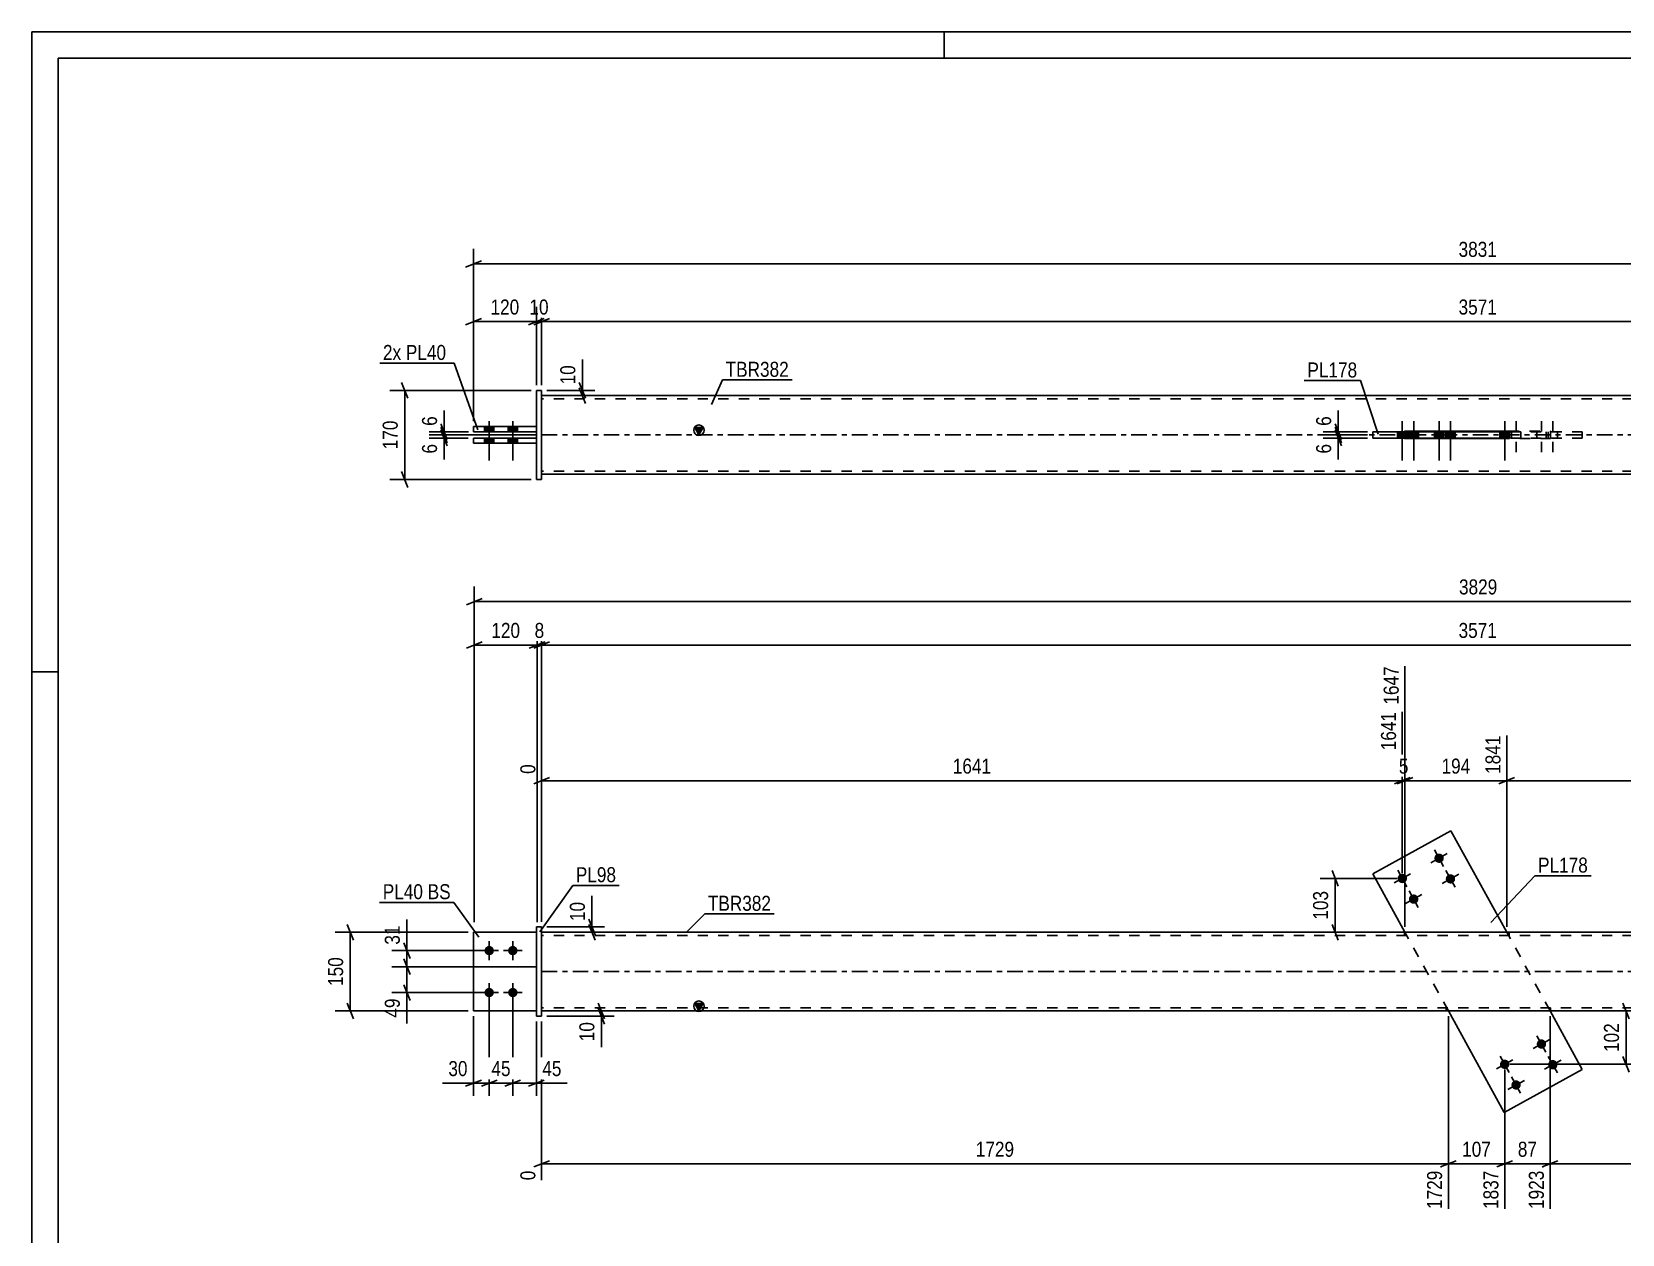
# Model space of a CAD drawing. Header units: millimetres. Extents: x 0 to 594, y 0 to 420.
# Drawn here: x 0 to 303.3, y 190.8 to 420 of the extents above; entities that cross this region are included whole.
import ezdxf

# ---------------------------------------------------------------- set-up
doc = ezdxf.new("R2010")
doc.units = ezdxf.units.MM
doc.linetypes.add('DXK_LINE_DOT2', pattern=[3.9198, 1.9599, -1.9599])
doc.linetypes.add('DXK_LINE_DOT3', pattern=[5.9187, 2.979, -0.9799, 0.9799, -0.9799])
doc.styles.add('Arial Narrow', font='ARIALN.TTF', dxfattribs={"height": 0.2})

# ---------------------------------------------------------------- blocks, each defined once
blk = doc.blocks.new('Unknown-580570724-1132')
at = {"color": 5, "linetype": 'Continuous'}
for p, q in [((594, 420), (0, 420)), ((0, 420), (0, 0)), ((174, 415), (174, 420)), ((589, 415), (5, 415)), ((5, 415), (5, 5)), ((5, 298), (0, 298))]:
    blk.add_line(p, q, dxfattribs=at)
blk = doc.blocks.new('Part-580570724-1690 - 1679')
at = {"color": 2, "linetype": 'Continuous'}
for p, q in [((270.63, 267.7), (255.74, 259.49)), ((281.29, 248.34), (270.63, 267.7)), ((261.88, 248.34), (255.74, 259.49)), ((280.81, 213.99), (270.15, 233.34)), ((295.7, 222.19), (289.56, 233.34)), ((295.7, 222.19), (280.81, 213.99))]:
    blk.add_line(p, q, dxfattribs=at)
at = {"color": 7, "linetype": 'DXK_LINE_DOT2'}
for p, q in [((270.15, 233.34), (261.88, 248.34)), ((289.56, 233.34), (281.29, 248.34))]:
    blk.add_line(p, q, dxfattribs=at)
blk = doc.blocks.new('Bolt-580570724-1682 - 1679')
at = {"linetype": 'Continuous'}
for points in [[(287.11, 226.59, -1), (288.69, 227.46, -1)], [(280.11, 222.73, -1), (281.68, 223.6, -1)], [(289.28, 222.65, -1), (290.86, 223.52, -1)], [(282.28, 218.79, -1), (283.85, 219.66, -1)]]:
    blk.add_hatch(color=1, dxfattribs=at).paths.add_polyline_path(points)
at = {"color": 1, "linetype": 'Continuous'}
for p, q in [((286.32, 226.16), (289.48, 227.89)), ((288.77, 225.45), (287.03, 228.6)), ((281.76, 221.59), (280.03, 224.74)), ((290.94, 221.51), (289.2, 224.66)), ((279.32, 222.3), (282.47, 224.03)), ((288.5, 222.21), (291.65, 223.95)), ((281.49, 218.35), (284.64, 220.09)), ((283.93, 217.65), (282.2, 220.8))]:
    blk.add_line(p, q, dxfattribs=at)
blk = doc.blocks.new('Bolt-580570724-1683 - 1679')
at = {"linetype": 'Continuous'}
for points in [[(269.17, 262.89, -1), (267.59, 262.02, -1)], [(262.16, 259.03, -1), (260.58, 258.16, -1)], [(271.34, 258.95, -1), (269.76, 258.08, -1)], [(264.33, 255.09, -1), (262.75, 254.22, -1)]]:
    blk.add_hatch(color=1, dxfattribs=at).paths.add_polyline_path(points)
at = {"color": 1, "linetype": 'Continuous'}
for p, q in [((267.51, 264.04), (269.25, 260.88)), ((269.95, 263.33), (266.8, 261.59)), ((262.95, 259.47), (259.79, 257.73)), ((260.5, 260.18), (262.24, 257.02)), ((272.13, 259.39), (268.97, 257.65)), ((269.68, 260.09), (271.42, 256.94)), ((265.12, 255.53), (261.97, 253.79)), ((262.67, 256.23), (264.41, 253.08))]:
    blk.add_line(p, q, dxfattribs=at)
blk = doc.blocks.new('Bolt-580570724-1684 - 1679')
at = {"linetype": 'Continuous'}
for points in [[(87.23, 243.94, -1), (87.23, 245.74, -1)], [(91.73, 243.94, -1), (91.73, 245.74, -1)], [(87.23, 235.94, -1), (87.23, 237.74, -1)], [(91.73, 235.94, -1), (91.73, 237.74, -1)]]:
    blk.add_hatch(color=1, dxfattribs=at).paths.add_polyline_path(points)
at = {"color": 1, "linetype": 'Continuous'}
for p, q in [((87.23, 243.04), (87.23, 246.64)), ((91.73, 243.04), (91.73, 246.64)), ((89.03, 244.84), (85.43, 244.84)), ((93.53, 244.84), (89.93, 244.84)), ((89.03, 236.84), (85.43, 236.84)), ((87.23, 235.04), (87.23, 238.64)), ((93.53, 236.84), (89.93, 236.84)), ((91.73, 235.04), (91.73, 238.64))]:
    blk.add_line(p, q, dxfattribs=at)
blk = doc.blocks.new('Part-580570724-1695 - 1679')
at = {"color": 2, "linetype": 'Continuous'}
for p, q in [((97.23, 249.34), (96.23, 249.34)), ((96.23, 249.34), (96.23, 232.34)), ((97.23, 232.34), (97.23, 249.34)), ((96.23, 232.34), (97.23, 232.34))]:
    blk.add_line(p, q, dxfattribs=at)
blk = doc.blocks.new('Part-580570724-1700 - 1679')
at = {"color": 7, "linetype": 'DXK_LINE_DOT2'}
for p, q in [((84.23, 248.34), (84.23, 233.34)), ((84.23, 248.34), (96.23, 248.34)), ((96.23, 248.34), (96.23, 233.34)), ((84.23, 233.34), (96.23, 233.34))]:
    blk.add_line(p, q, dxfattribs=at)
blk = doc.blocks.new('Part-580570724-1705 - 1679')
at = {"color": 2, "linetype": 'Continuous'}
for p, q in [((84.23, 248.34), (84.23, 233.34)), ((96.23, 248.34), (84.23, 248.34)), ((84.23, 233.34), (96.23, 233.34))]:
    blk.add_line(p, q, dxfattribs=at)
at = {"color": 7, "linetype": 'DXK_LINE_DOT2'}
blk.add_line((96.23, 233.34), (96.23, 248.34), dxfattribs=at)
blk = doc.blocks.new('Part-580570724-1721 - 1679')
at = {"linetype": 'Continuous'}
blk.add_hatch(color=2, dxfattribs=at).paths.add_polyline_path([(127.23, 233.34), (126.43, 234.74), (128.03, 234.74)])
at = {"color": 2, "linetype": 'Continuous'}
for p, q in [((454.29, 248.34), (97.23, 248.34)), ((127.23, 233.34), (126.43, 234.74)), ((126.43, 234.74), (128.03, 234.74)), ((128.03, 234.74), (127.23, 233.34)), ((454.29, 233.34), (97.23, 233.34))]:
    blk.add_line(p, q, dxfattribs=at)
at = {"color": 7, "linetype": 'DXK_LINE_DOT2'}
for p, q in [((97.23, 248.34), (97.23, 233.34)), ((454.29, 247.74), (97.23, 247.74)), ((261.78, 248.34), (261.78, 247.74)), ((281.72, 248.34), (281.72, 247.74)), ((454.29, 233.94), (97.23, 233.94)), ((269.72, 233.34), (269.72, 233.94)), ((289.66, 233.34), (289.66, 233.94))]:
    blk.add_line(p, q, dxfattribs=at)
at = {"color": 7, "linetype": 'DXK_LINE_DOT3'}
blk.add_line((97.23, 240.84), (454.29, 240.84), dxfattribs=at)
at = {"color": 2, "linetype": 'Continuous'}
blk.add_circle((127.23, 234.24), 1, dxfattribs=at)
blk = doc.blocks.new('Part-580570724-1415 - 1369')
at = {"color": 2, "linetype": 'Continuous'}
for p, q in [((84.23, 344.75), (84.23, 343.75)), ((96.23, 344.75), (84.23, 344.75)), ((96.23, 343.75), (84.23, 343.75))]:
    blk.add_line(p, q, dxfattribs=at)
at = {"color": 7, "linetype": 'DXK_LINE_DOT2'}
blk.add_line((96.23, 343.75), (96.23, 344.75), dxfattribs=at)
blk = doc.blocks.new('Part-580570724-1463 - 1369')
at = {"linetype": 'Continuous'}
blk.add_hatch(color=2, dxfattribs=at).paths.add_polyline_path([(127.23, 343.15), (126.43, 344.55), (128.03, 344.55)])
at = {"color": 2, "linetype": 'Continuous'}
for p, q in [((454.29, 350.65), (97.23, 350.65)), ((127.23, 343.15), (126.43, 344.55)), ((126.43, 344.55), (128.03, 344.55)), ((128.03, 344.55), (127.23, 343.15)), ((261.78, 343.85), (281.72, 343.85)), ((261.78, 343.75), (261.78, 343.85)), ((269.72, 343.75), (269.72, 343.85)), ((281.72, 343.85), (281.72, 342.45)), ((261.78, 342.55), (261.78, 342.45)), ((281.72, 342.45), (261.78, 342.45)), ((269.72, 342.55), (269.72, 342.45)), ((97.23, 335.65), (454.29, 335.65))]:
    blk.add_line(p, q, dxfattribs=at)
at = {"color": 7, "linetype": 'DXK_LINE_DOT2'}
for p, q in [((97.23, 350.65), (97.23, 335.65)), ((454.29, 350.05), (97.23, 350.05)), ((261.78, 342.45), (261.78, 343.75)), ((269.72, 342.45), (269.72, 343.75)), ((281.72, 343.85), (289.66, 343.85)), ((289.66, 343.85), (289.66, 342.45)), ((289.66, 342.45), (281.72, 342.45)), ((454.29, 336.25), (97.23, 336.25))]:
    blk.add_line(p, q, dxfattribs=at)
at = {"color": 7, "linetype": 'DXK_LINE_DOT3'}
blk.add_line((97.23, 343.15), (454.29, 343.15), dxfattribs=at)
at = {"color": 2, "linetype": 'Continuous'}
blk.add_circle((127.23, 344.05), 1, dxfattribs=at)
blk = doc.blocks.new('Part-580570724-1399 - 1369')
at = {"color": 2, "linetype": 'Continuous'}
for p, q in [((255.74, 342.55), (255.74, 343.75)), ((281.72, 343.75), (255.74, 343.75)), ((270.63, 342.55), (270.63, 343.75)), ((281.72, 342.55), (255.74, 342.55))]:
    blk.add_line(p, q, dxfattribs=at)
at = {"color": 7, "linetype": 'DXK_LINE_DOT2'}
for p, q in [((280.81, 342.55), (280.81, 343.75)), ((295.7, 343.75), (281.72, 343.75)), ((295.7, 342.55), (295.7, 343.75)), ((295.7, 342.55), (281.72, 342.55))]:
    blk.add_line(p, q, dxfattribs=at)
blk = doc.blocks.new('Part-580570724-1420 - 1369')
at = {"color": 2, "linetype": 'Continuous'}
for p, q in [((84.23, 341.55), (84.23, 342.55)), ((84.23, 342.55), (96.23, 342.55)), ((84.23, 341.55), (96.23, 341.55))]:
    blk.add_line(p, q, dxfattribs=at)
at = {"color": 7, "linetype": 'DXK_LINE_DOT2'}
blk.add_line((96.23, 341.55), (96.23, 342.55), dxfattribs=at)
blk = doc.blocks.new('Bolt-580570724-1372 - 1369')
at = {"linetype": 'Continuous'}
for points in [[(86.33, 343.75), (88.13, 343.75), (88.13, 344.75), (86.33, 344.75)], [(86.33, 343.75), (88.13, 343.75), (88.13, 344.75), (86.33, 344.75)], [(90.83, 343.75), (92.63, 343.75), (92.63, 344.75), (90.83, 344.75)], [(90.83, 343.75), (92.63, 343.75), (92.63, 344.75), (90.83, 344.75)], [(86.33, 341.55), (88.13, 341.55), (88.13, 342.55), (86.33, 342.55)], [(86.33, 341.55), (88.13, 341.55), (88.13, 342.55), (86.33, 342.55)], [(90.83, 341.55), (92.63, 341.55), (92.63, 342.55), (90.83, 342.55)], [(90.83, 341.55), (92.63, 341.55), (92.63, 342.55), (90.83, 342.55)]]:
    blk.add_hatch(color=1, dxfattribs=at).paths.add_polyline_path(points)
at = {"color": 1, "linetype": 'Continuous'}
for p, q in [((86.33, 344.75), (86.33, 343.75)), ((86.33, 344.75), (86.33, 343.75)), ((87.23, 345.75), (87.23, 338.25)), ((87.23, 345.75), (87.23, 338.25)), ((88.13, 344.75), (88.13, 343.75)), ((88.13, 344.75), (88.13, 343.75)), ((90.83, 344.75), (90.83, 343.75)), ((90.83, 344.75), (90.83, 343.75)), ((91.73, 345.75), (91.73, 338.25)), ((91.73, 345.75), (91.73, 338.25)), ((92.63, 344.75), (92.63, 343.75)), ((92.63, 344.75), (92.63, 343.75)), ((86.33, 342.55), (86.33, 341.55)), ((86.33, 342.55), (86.33, 341.55)), ((88.13, 342.55), (88.13, 341.55)), ((88.13, 342.55), (88.13, 341.55)), ((90.83, 342.55), (90.83, 341.55)), ((90.83, 342.55), (90.83, 341.55)), ((92.63, 342.55), (92.63, 341.55)), ((92.63, 342.55), (92.63, 341.55))]:
    blk.add_line(p, q, dxfattribs=at)
blk = doc.blocks.new('Part-580570724-1400 - 1369')
at = {"color": 2, "linetype": 'Continuous'}
for p, q in [((97.23, 351.65), (96.23, 351.65)), ((96.23, 351.65), (96.23, 334.65)), ((97.23, 334.65), (97.23, 351.65)), ((96.23, 334.65), (97.23, 334.65))]:
    blk.add_line(p, q, dxfattribs=at)
blk = doc.blocks.new('Bolt-580570724-1442 - 1369')
at = {"linetype": 'Continuous'}
blk.add_hatch(color=1, dxfattribs=at).paths.add_polyline_path([(279.99, 342.55), (281.79, 342.55), (281.79, 343.75), (279.99, 343.75)])
at = {"color": 1, "linetype": 'Continuous'}
for p, q in [((279.99, 343.75), (279.99, 342.55)), ((280.89, 345.75), (280.89, 338.25)), ((281.79, 343.75), (281.79, 342.55))]:
    blk.add_line(p, q, dxfattribs=at)
at = {"color": 1, "linetype": 'DXK_LINE_DOT2'}
for p, q in [((282.17, 343.75), (282.17, 342.55)), ((283.07, 345.75), (283.07, 338.25)), ((283.97, 343.75), (283.97, 342.55)), ((287, 343.75), (287, 342.55)), ((287.9, 345.75), (287.9, 338.25)), ((288.8, 343.75), (288.8, 342.55)), ((289.17, 343.75), (289.17, 342.55)), ((290.07, 345.75), (290.07, 338.25)), ((290.97, 343.75), (290.97, 342.55))]:
    blk.add_line(p, q, dxfattribs=at)
blk = doc.blocks.new('Bolt-580570724-1443 - 1369')
at = {"linetype": 'Continuous'}
for points in [[(262.27, 343.75), (260.47, 343.75), (260.47, 342.55), (262.27, 342.55)], [(264.44, 343.75), (262.64, 343.75), (262.64, 342.55), (264.44, 342.55)], [(269.28, 343.75), (267.48, 343.75), (267.48, 342.55), (269.28, 342.55)], [(271.45, 343.75), (269.65, 343.75), (269.65, 342.55), (271.45, 342.55)]]:
    blk.add_hatch(color=1, dxfattribs=at).paths.add_polyline_path(points)
at = {"color": 1, "linetype": 'Continuous'}
for p, q in [((260.47, 343.75), (260.47, 342.55)), ((261.37, 345.75), (261.37, 338.25)), ((262.27, 343.75), (262.27, 342.55)), ((262.64, 343.75), (262.64, 342.55)), ((263.54, 345.75), (263.54, 338.25)), ((264.44, 343.75), (264.44, 342.55)), ((267.48, 343.75), (267.48, 342.55)), ((268.38, 345.75), (268.38, 338.25)), ((269.28, 343.75), (269.28, 342.55)), ((269.65, 343.75), (269.65, 342.55)), ((270.55, 345.75), (270.55, 338.25)), ((271.45, 343.75), (271.45, 342.55))]:
    blk.add_line(p, q, dxfattribs=at)
blk = doc.blocks.new('StraightDimension-580570724-4621 - 1679')
at = {"color": 7, "linetype": 'Continuous'}
for p, q in [((281.29, 249.34), (281.29, 285.85)), ((454.29, 250.34), (454.29, 285.85)), ((282.79, 277.83), (279.79, 276.63)), ((281.29, 277.23), (454.29, 277.23)), ((452.79, 276.63), (455.79, 277.83))]:
    blk.add_line(p, q, dxfattribs=at)
at = {"color": 0, "linetype": 'Continuous'}
blk.add_wipeout([(453.69, 286.45), (449.49, 286.45), (449.49, 277.93), (453.69, 277.93)], dxfattribs=at)
at = {"color": 0}
blk.add_wipeout([(372.05, 277.98), (372.05, 282.18), (363.53, 282.18), (363.53, 277.98)], dxfattribs=at)
at = {"color": 3, "linetype": 'Continuous', "style": 'Arial Narrow'}
blk.add_text('3571', height=2.863, rotation=90.0002, dxfattribs=at).set_placement((453.09, 278.53))
at = {"color": 3, "style": 'Arial Narrow'}
blk.add_text('1730', height=2.863, dxfattribs=at).set_placement((364.13, 278.58))
blk = doc.blocks.new('StraightDimension-580570724-1817 - 1679')
at = {"color": 7, "linetype": 'Continuous'}
for p, q in [((97.23, 231.34), (97.23, 201.06)), ((270.15, 232.34), (270.15, 195.58)), ((98.73, 204.79), (95.73, 203.59)), ((97.23, 204.19), (270.15, 204.19)), ((268.65, 203.59), (271.65, 204.79))]:
    blk.add_line(p, q, dxfattribs=at)
at = {"color": 0}
blk.add_wipeout([(187.94, 204.94), (187.94, 209.14), (179.43, 209.14), (179.43, 204.94)], dxfattribs=at)
at = {"color": 0, "linetype": 'Continuous'}
for points in [[(96.63, 203.49), (92.43, 203.49), (92.43, 200.46), (96.63, 200.46)], [(269.55, 203.49), (265.35, 203.49), (265.35, 194.98), (269.55, 194.98)]]:
    blk.add_wipeout(points, dxfattribs=at)
at = {"color": 3, "style": 'Arial Narrow'}
blk.add_text('1729', height=2.863, dxfattribs=at).set_placement((180.03, 205.54))
at = {"color": 3, "linetype": 'Continuous', "style": 'Arial Narrow'}
for s, height, p in [('0', 2.86, (96.03, 201.06)), ('1729', 2.863, (268.95, 195.58))]:
    blk.add_text(s, height=height, rotation=90.0002, dxfattribs=at).set_placement(p)
blk = doc.blocks.new('StraightDimension-580570724-1870 - 1679')
at = {"color": 7, "linetype": 'Continuous'}
for p, q in [((108.03, 234.84), (109.23, 231.84)), ((109.23, 230.84), (108.03, 233.84)), ((98.23, 233.34), (111.03, 233.34)), ((98.23, 232.34), (111.03, 232.34)), ((108.63, 232.34), (108.63, 233.34))]:
    blk.add_line(p, q, dxfattribs=at)
at = {"color": 0}
blk.add_wipeout([(107.88, 231.82), (103.68, 231.82), (103.68, 226.96), (107.88, 226.96)], dxfattribs=at)
at = {"color": 7, "linetype": 'Continuous'}
blk.add_line((108.63, 232.34), (108.63, 226.43), dxfattribs=at)
blk.add_line((108.63, 232.34), (108.63, 226.43), dxfattribs=at)
at = {"color": 3, "style": 'Arial Narrow'}
blk.add_text('10', height=2.863, rotation=90.0002, dxfattribs=at).set_placement((107.28, 227.56))
blk = doc.blocks.new('StraightDimension-580570724-1806 - 1679')
at = {"color": 7, "linetype": 'Continuous'}
for p, q in [((87.23, 235.84), (87.23, 217.17)), ((84.23, 232.34), (84.23, 217.17)), ((82.73, 218.97), (85.73, 220.17)), ((84.23, 219.57), (87.23, 219.57)), ((88.73, 220.17), (85.73, 218.97))]:
    blk.add_line(p, q, dxfattribs=at)
at = {"color": 0}
blk.add_wipeout([(83.7, 220.32), (83.7, 224.52), (78.84, 224.52), (78.84, 220.32)], dxfattribs=at)
at = {"color": 7, "linetype": 'Continuous'}
blk.add_line((84.23, 219.57), (78.32, 219.57), dxfattribs=at)
blk.add_line((84.23, 219.57), (78.32, 219.57), dxfattribs=at)
at = {"color": 3, "style": 'Arial Narrow'}
blk.add_text('30', height=2.863, dxfattribs=at).set_placement((79.44, 220.92))
blk = doc.blocks.new('StraightDimension-580570724-4363 - 1679')
at = {"color": 7, "linetype": 'Continuous'}
for p, q in [((82.88, 302.5), (85.88, 303.7)), ((84.38, 250.26), (84.38, 305.95)), ((97.88, 303.7), (94.88, 302.5)), ((96.38, 250.26), (96.38, 305.95)), ((84.38, 303.1), (96.38, 303.1))]:
    blk.add_line(p, q, dxfattribs=at)
at = {"color": 0}
blk.add_wipeout([(93.72, 303.85), (93.72, 308.05), (87.04, 308.05), (87.04, 303.85)], dxfattribs=at)
at = {"color": 3, "style": 'Arial Narrow'}
blk.add_text('120', height=2.863, dxfattribs=at).set_placement((87.64, 304.45))
blk = doc.blocks.new('StraightDimension-580570724-1888 - 1679')
at = {"color": 7, "linetype": 'Continuous'}
for p, q in [((70.93, 243.26), (72.13, 240.26)), ((96.38, 241.76), (68.68, 241.76)), ((71.53, 236.84), (71.53, 241.76)), ((86.23, 236.84), (68.68, 236.84)), ((72.13, 235.34), (70.93, 238.34))]:
    blk.add_line(p, q, dxfattribs=at)
at = {"color": 0}
blk.add_wipeout([(70.78, 236.32), (66.58, 236.32), (66.58, 231.46), (70.78, 231.46)], dxfattribs=at)
at = {"color": 7, "linetype": 'Continuous'}
blk.add_line((71.53, 236.84), (71.53, 230.93), dxfattribs=at)
blk.add_line((71.53, 236.84), (71.53, 230.93), dxfattribs=at)
at = {"color": 3, "style": 'Arial Narrow'}
blk.add_text('49', height=2.863, rotation=90.0002, dxfattribs=at).set_placement((70.18, 232.06))
blk = doc.blocks.new('StraightDimension-580570724-1843 - 1679')
at = {"color": 7, "linetype": 'Continuous'}
for p, q in [((289.56, 232.34), (289.56, 195.58)), ((280.89, 222.16), (280.89, 195.58)), ((279.39, 203.59), (282.39, 204.79)), ((280.89, 204.19), (289.56, 204.19)), ((291.06, 204.79), (288.06, 203.59))]:
    blk.add_line(p, q, dxfattribs=at)
at = {"color": 0}
blk.add_wipeout([(287.65, 204.94), (287.65, 209.14), (282.8, 209.14), (282.8, 204.94)], dxfattribs=at)
at = {"color": 3, "style": 'Arial Narrow'}
blk.add_text('87', height=2.863, dxfattribs=at).set_placement((283.4, 205.54))
at = {"color": 0, "linetype": 'Continuous'}
blk.add_wipeout([(288.96, 203.49), (284.76, 203.49), (284.76, 194.98), (288.96, 194.98)], dxfattribs=at)
at = {"color": 3, "linetype": 'Continuous', "style": 'Arial Narrow'}
blk.add_text('1923', height=2.863, rotation=90.0002, dxfattribs=at).set_placement((288.36, 195.58))
blk = doc.blocks.new('StraightDimension-580570724-4624 - 1679')
at = {"color": 7, "linetype": 'Continuous'}
for p, q in [((261.37, 259.6), (261.37, 290.35)), ((97.23, 250.34), (97.23, 280.36)), ((98.73, 277.83), (95.73, 276.63)), ((97.23, 277.23), (261.37, 277.23)), ((259.87, 276.63), (262.87, 277.83))]:
    blk.add_line(p, q, dxfattribs=at)
at = {"color": 0, "linetype": 'Continuous'}
for points in [[(260.77, 290.95), (256.57, 290.95), (256.57, 282.43), (260.77, 282.43)], [(96.63, 280.96), (92.43, 280.96), (92.43, 277.93), (96.63, 277.93)]]:
    blk.add_wipeout(points, dxfattribs=at)
at = {"color": 0}
blk.add_wipeout([(183.55, 277.98), (183.55, 282.18), (175.04, 282.18), (175.04, 277.98)], dxfattribs=at)
at = {"color": 3, "linetype": 'Continuous', "style": 'Arial Narrow'}
for s, height, p in [('1641', 2.863, (260.17, 283.03)), ('0', 2.86, (96.03, 278.53))]:
    blk.add_text(s, height=height, rotation=90.0002, dxfattribs=at).set_placement(p)
at = {"color": 3, "style": 'Arial Narrow'}
blk.add_text('1641', height=2.863, dxfattribs=at).set_placement((175.64, 278.58))
blk = doc.blocks.new('StraightDimension-580570724-1737 - 1679')
at = {"color": 7, "linetype": 'Continuous'}
for p, q in [((84.38, 250.26), (84.38, 314.24)), ((85.88, 311.99), (82.88, 310.79)), ((84.38, 311.39), (467.29, 311.39))]:
    blk.add_line(p, q, dxfattribs=at)
at = {"color": 0}
blk.add_wipeout([(280.09, 312.14), (280.09, 316.34), (271.58, 316.34), (271.58, 312.14)], dxfattribs=at)
at = {"color": 3, "style": 'Arial Narrow'}
blk.add_text('3829', height=2.863, dxfattribs=at).set_placement((272.18, 312.74))
blk = doc.blocks.new('StraightDimension-580570724-1792 - 1679')
at = {"color": 7, "linetype": 'Continuous'}
for p, q in [((91.73, 235.84), (91.73, 217.17)), ((96.23, 231.34), (96.23, 217.17)), ((90.23, 218.97), (93.23, 220.17)), ((91.73, 219.57), (96.23, 219.57)), ((97.73, 220.17), (94.73, 218.97))]:
    blk.add_line(p, q, dxfattribs=at)
at = {"color": 0}
blk.add_wipeout([(101.61, 220.32), (101.61, 224.52), (96.75, 224.52), (96.75, 220.32)], dxfattribs=at)
at = {"color": 7, "linetype": 'Continuous'}
blk.add_line((96.23, 219.57), (102.13, 219.57), dxfattribs=at)
blk.add_line((96.23, 219.57), (102.13, 219.57), dxfattribs=at)
at = {"color": 3, "style": 'Arial Narrow'}
blk.add_text('45', height=2.863, dxfattribs=at).set_placement((97.35, 220.92))
blk = doc.blocks.new('StraightDimension-580570724-1799 - 1679')
at = {"color": 7, "linetype": 'Continuous'}
for p, q in [((87.23, 235.84), (87.23, 217.17)), ((91.73, 235.84), (91.73, 217.17)), ((85.73, 218.97), (88.73, 220.17)), ((87.23, 219.57), (91.73, 219.57)), ((93.23, 220.17), (90.23, 218.97))]:
    blk.add_line(p, q, dxfattribs=at)
at = {"color": 0}
blk.add_wipeout([(91.9, 220.32), (91.9, 224.52), (87.05, 224.52), (87.05, 220.32)], dxfattribs=at)
at = {"color": 3, "style": 'Arial Narrow'}
blk.add_text('45', height=2.863, dxfattribs=at).set_placement((87.65, 220.92))
blk = doc.blocks.new('StraightDimension-580570724-1829 - 1679')
at = {"color": 7, "linetype": 'Continuous'}
for p, q in [((270.15, 232.34), (270.15, 195.58)), ((280.89, 222.16), (280.89, 195.58)), ((268.65, 203.59), (271.65, 204.79)), ((270.15, 204.19), (280.89, 204.19)), ((282.39, 204.79), (279.39, 203.59))]:
    blk.add_line(p, q, dxfattribs=at)
at = {"color": 0}
blk.add_wipeout([(278.86, 204.94), (278.86, 209.14), (272.18, 209.14), (272.18, 204.94)], dxfattribs=at)
at = {"color": 3, "style": 'Arial Narrow'}
blk.add_text('107', height=2.863, dxfattribs=at).set_placement((272.78, 205.54))
at = {"color": 0, "linetype": 'Continuous'}
blk.add_wipeout([(280.29, 203.49), (276.09, 203.49), (276.09, 194.98), (280.29, 194.98)], dxfattribs=at)
at = {"color": 3, "linetype": 'Continuous', "style": 'Arial Narrow'}
blk.add_text('1837', height=2.863, rotation=90.0002, dxfattribs=at).set_placement((279.69, 195.58))
blk = doc.blocks.new('StraightDimension-580570724-1857 - 1679')
at = {"color": 7, "linetype": 'Continuous'}
for p, q in [((289.56, 232.34), (289.56, 195.58)), ((454.29, 231.34), (454.29, 195.58)), ((291.06, 204.79), (288.06, 203.59)), ((289.56, 204.19), (454.29, 204.19)), ((452.79, 203.59), (455.79, 204.79))]:
    blk.add_line(p, q, dxfattribs=at)
at = {"color": 0}
blk.add_wipeout([(376.18, 204.94), (376.18, 209.14), (367.67, 209.14), (367.67, 204.94)], dxfattribs=at)
at = {"color": 0, "linetype": 'Continuous'}
blk.add_wipeout([(453.69, 203.49), (449.49, 203.49), (449.49, 194.98), (453.69, 194.98)], dxfattribs=at)
at = {"color": 3, "style": 'Arial Narrow'}
blk.add_text('1647', height=2.863, dxfattribs=at).set_placement((368.27, 205.54))
at = {"color": 3, "linetype": 'Continuous', "style": 'Arial Narrow'}
blk.add_text('3571', height=2.863, rotation=90.0002, dxfattribs=at).set_placement((453.09, 195.58))
blk = doc.blocks.new('StraightDimension-580570724-1879 - 1679')
at = {"color": 7, "linetype": 'Continuous'}
for p, q in [((98.23, 249.34), (109.22, 249.34)), ((106.22, 250.84), (107.42, 247.84)), ((107.42, 246.84), (106.22, 249.84)), ((106.82, 248.34), (106.82, 249.34)), ((98.23, 248.34), (109.22, 248.34))]:
    blk.add_line(p, q, dxfattribs=at)
at = {"color": 0}
blk.add_wipeout([(106.07, 254.72), (101.87, 254.72), (101.87, 249.87), (106.07, 249.87)], dxfattribs=at)
at = {"color": 7, "linetype": 'Continuous'}
blk.add_line((106.82, 249.34), (106.82, 255.25), dxfattribs=at)
blk.add_line((106.82, 249.34), (106.82, 255.25), dxfattribs=at)
at = {"color": 3, "style": 'Arial Narrow'}
blk.add_text('10', height=2.863, rotation=90.0002, dxfattribs=at).set_placement((105.47, 250.47))
blk = doc.blocks.new('StraightDimension-580570724-4772 - 1679')
at = {"color": 7, "linetype": 'Continuous'}
for p, q in [((260.37, 258.6), (245.71, 258.6)), ((247.96, 260.1), (249.16, 257.1)), ((248.56, 248.34), (248.56, 258.6)), ((249.16, 246.84), (247.96, 249.84)), ((260.37, 248.34), (245.71, 248.34))]:
    blk.add_line(p, q, dxfattribs=at)
at = {"color": 0}
blk.add_wipeout([(247.81, 256.81), (243.61, 256.81), (243.61, 250.13), (247.81, 250.13)], dxfattribs=at)
at = {"color": 3, "style": 'Arial Narrow'}
blk.add_text('103', height=2.863, rotation=90.0002, dxfattribs=at).set_placement((247.21, 250.73))
blk = doc.blocks.new('StraightDimension-580570724-1895 - 1679')
at = {"color": 7, "linetype": 'Continuous'}
for p, q in [((70.93, 246.34), (72.13, 243.34)), ((86.23, 244.84), (68.68, 244.84)), ((72.13, 240.26), (70.93, 243.26)), ((71.53, 241.76), (71.53, 244.84)), ((96.38, 241.76), (68.68, 241.76))]:
    blk.add_line(p, q, dxfattribs=at)
at = {"color": 0}
blk.add_wipeout([(70.78, 250.22), (66.58, 250.22), (66.58, 245.37), (70.78, 245.37)], dxfattribs=at)
at = {"color": 7, "linetype": 'Continuous'}
blk.add_line((71.53, 244.84), (71.53, 250.75), dxfattribs=at)
blk.add_line((71.53, 244.84), (71.53, 250.75), dxfattribs=at)
at = {"color": 3, "style": 'Arial Narrow'}
blk.add_text('31', height=2.863, rotation=90.0002, dxfattribs=at).set_placement((70.18, 245.97))
blk = doc.blocks.new('StraightDimension-580570724-1946 - 1679')
at = {"color": 7, "linetype": 'Continuous'}
for p, q in [((61.32, 246.84), (60.12, 249.84)), ((83.23, 248.34), (57.87, 248.34)), ((60.72, 233.34), (60.72, 248.34)), ((60.12, 234.84), (61.32, 231.84)), ((83.23, 233.34), (57.87, 233.34))]:
    blk.add_line(p, q, dxfattribs=at)
at = {"color": 0}
blk.add_wipeout([(59.97, 244.18), (55.77, 244.18), (55.77, 237.5), (59.97, 237.5)], dxfattribs=at)
at = {"color": 3, "style": 'Arial Narrow'}
blk.add_text('150', height=2.863, rotation=90.0002, dxfattribs=at).set_placement((59.37, 238.1))
blk = doc.blocks.new('StraightDimension-580570724-1960 - 1679')
at = {"color": 7, "linetype": 'Continuous'}
for p, q in [((303.44, 234.84), (304.64, 231.84)), ((416.54, 233.34), (301.19, 233.34)), ((304.04, 223.16), (304.04, 233.34)), ((304.64, 221.66), (303.44, 224.66)), ((281.89, 223.16), (306.44, 223.16))]:
    blk.add_line(p, q, dxfattribs=at)
at = {"color": 0}
blk.add_wipeout([(303.29, 231.59), (299.09, 231.59), (299.09, 224.91), (303.29, 224.91)], dxfattribs=at)
at = {"color": 3, "style": 'Arial Narrow'}
blk.add_text('102', height=2.863, rotation=90.0002, dxfattribs=at).set_placement((302.69, 225.51))
blk = doc.blocks.new('StraightDimension-580570724-4361 - 1679')
at = {"color": 7, "linetype": 'Continuous'}
for p, q in [((98.73, 303.7), (95.73, 302.5)), ((97.23, 250.34), (97.23, 305.95)), ((97.23, 303.1), (454.29, 303.1))]:
    blk.add_line(p, q, dxfattribs=at)
at = {"color": 0}
blk.add_wipeout([(280.01, 303.85), (280.01, 308.05), (271.5, 308.05), (271.5, 303.85)], dxfattribs=at)
at = {"color": 3, "style": 'Arial Narrow'}
blk.add_text('3571', height=2.863, dxfattribs=at).set_placement((272.1, 304.45))
blk = doc.blocks.new('StraightDimension-580570724-4623 - 1679')
at = {"color": 7, "linetype": 'Continuous'}
for p, q in [((261.88, 249.34), (261.88, 299.05)), ((261.37, 259.6), (261.37, 290.35)), ((259.87, 276.63), (262.87, 277.83)), ((263.38, 277.83), (260.38, 276.63)), ((261.37, 277.23), (261.88, 277.23))]:
    blk.add_line(p, q, dxfattribs=at)
at = {"color": 0, "linetype": 'Continuous'}
blk.add_wipeout([(261.28, 299.65), (257.08, 299.65), (257.08, 291.13), (261.28, 291.13)], dxfattribs=at)
at = {"color": 0}
blk.add_wipeout([(263.14, 277.98), (263.14, 282.18), (260.11, 282.18), (260.11, 277.98)], dxfattribs=at)
at = {"color": 3, "linetype": 'Continuous', "style": 'Arial Narrow'}
blk.add_text('1647', height=2.863, rotation=90.0002, dxfattribs=at).set_placement((260.68, 291.73))
at = {"color": 3, "style": 'Arial Narrow'}
blk.add_text('5', height=2.86, dxfattribs=at).set_placement((260.71, 278.58))
blk = doc.blocks.new('StraightDimension-580570724-4362 - 1679')
at = {"color": 7, "linetype": 'Continuous'}
for p, q in [((94.88, 302.5), (97.88, 303.7)), ((98.73, 303.7), (95.73, 302.5)), ((96.38, 250.26), (96.38, 305.95)), ((97.23, 250.34), (97.23, 305.95)), ((96.38, 303.1), (97.23, 303.1))]:
    blk.add_line(p, q, dxfattribs=at)
at = {"color": 0}
blk.add_wipeout([(98.32, 303.85), (98.32, 308.05), (95.29, 308.05), (95.29, 303.85)], dxfattribs=at)
at = {"color": 3, "style": 'Arial Narrow'}
blk.add_text('8', height=2.86, dxfattribs=at).set_placement((95.89, 304.45))
blk = doc.blocks.new('StraightDimension-580570724-4622 - 1679')
at = {"color": 7, "linetype": 'Continuous'}
for p, q in [((261.88, 249.34), (261.88, 299.05)), ((281.29, 249.34), (281.29, 285.85)), ((263.38, 277.83), (260.38, 276.63)), ((261.88, 277.23), (281.29, 277.23)), ((279.79, 276.63), (282.79, 277.83))]:
    blk.add_line(p, q, dxfattribs=at)
at = {"color": 0, "linetype": 'Continuous'}
blk.add_wipeout([(280.69, 286.45), (276.49, 286.45), (276.49, 277.93), (280.69, 277.93)], dxfattribs=at)
at = {"color": 0}
blk.add_wipeout([(274.93, 277.98), (274.93, 282.18), (268.25, 282.18), (268.25, 277.98)], dxfattribs=at)
at = {"color": 3, "linetype": 'Continuous', "style": 'Arial Narrow'}
blk.add_text('1841', height=2.863, rotation=90.0002, dxfattribs=at).set_placement((280.09, 278.53))
at = {"color": 3, "style": 'Arial Narrow'}
blk.add_text('194', height=2.863, dxfattribs=at).set_placement((268.85, 278.58))
blk = doc.blocks.new('StraightDimension-580570724-1495 - 1369')
at = {"color": 7, "linetype": 'Continuous'}
for p, q in [((96.23, 343.15), (75.78, 343.15)), ((78.03, 344.65), (79.23, 341.65)), ((79.23, 341.05), (78.03, 344.05)), ((78.63, 342.55), (78.63, 343.15)), ((83.23, 342.55), (75.78, 342.55))]:
    blk.add_line(p, q, dxfattribs=at)
at = {"color": 0}
blk.add_wipeout([(77.88, 342.03), (73.68, 342.03), (73.68, 339), (77.88, 339)], dxfattribs=at)
at = {"color": 7, "linetype": 'Continuous'}
blk.add_line((78.63, 342.55), (78.63, 338.48), dxfattribs=at)
blk.add_line((78.63, 342.55), (78.63, 338.48), dxfattribs=at)
at = {"color": 3, "style": 'Arial Narrow'}
blk.add_text('6', height=2.86, rotation=90.0002, dxfattribs=at).set_placement((77.28, 339.6))
blk = doc.blocks.new('StraightDimension-580570724-1582 - 1369')
at = {"color": 7, "linetype": 'Continuous'}
for p, q in [((97.23, 352.65), (97.23, 367.6)), ((98.73, 365.35), (95.73, 364.15)), ((97.23, 364.75), (454.29, 364.75))]:
    blk.add_line(p, q, dxfattribs=at)
at = {"color": 0}
blk.add_wipeout([(280.01, 365.5), (280.01, 369.7), (271.5, 369.7), (271.5, 365.5)], dxfattribs=at)
at = {"color": 3, "style": 'Arial Narrow'}
blk.add_text('3571', height=2.863, dxfattribs=at).set_placement((272.1, 366.1))
blk = doc.blocks.new('StraightDimension-580570724-1542 - 1369')
at = {"color": 7, "linetype": 'Continuous'}
for p, q in [((254.74, 343.15), (246.3, 343.15)), ((248.55, 344.65), (249.75, 341.65)), ((249.75, 341.05), (248.55, 344.05)), ((249.15, 342.55), (249.15, 343.15)), ((254.74, 342.55), (246.3, 342.55))]:
    blk.add_line(p, q, dxfattribs=at)
at = {"color": 0}
blk.add_wipeout([(248.4, 342.03), (244.2, 342.03), (244.2, 339), (248.4, 339)], dxfattribs=at)
at = {"color": 7, "linetype": 'Continuous'}
blk.add_line((249.15, 342.55), (249.15, 338.48), dxfattribs=at)
blk.add_line((249.15, 342.55), (249.15, 338.48), dxfattribs=at)
at = {"color": 3, "style": 'Arial Narrow'}
blk.add_text('6', height=2.86, rotation=90.0002, dxfattribs=at).set_placement((247.8, 339.6))
blk = doc.blocks.new('StraightDimension-580570724-1531 - 1369')
at = {"color": 7, "linetype": 'Continuous'}
for p, q in [((71.73, 350.15), (70.53, 353.15)), ((95.23, 351.65), (68.28, 351.65)), ((71.13, 334.65), (71.13, 351.65)), ((95.23, 334.65), (68.28, 334.65)), ((70.53, 336.15), (71.73, 333.15))]:
    blk.add_line(p, q, dxfattribs=at)
at = {"color": 0}
blk.add_wipeout([(70.38, 346.5), (66.18, 346.5), (66.18, 339.81), (70.38, 339.81)], dxfattribs=at)
at = {"color": 3, "style": 'Arial Narrow'}
blk.add_text('170', height=2.863, rotation=90.0002, dxfattribs=at).set_placement((69.78, 340.41))
blk = doc.blocks.new('StraightDimension-580570724-1477 - 1369')
at = {"color": 7, "linetype": 'Continuous'}
for p, q in [((104.4, 353.15), (105.6, 350.15)), ((105.6, 349.15), (104.4, 352.15)), ((98.23, 351.65), (107.4, 351.65)), ((98.23, 350.65), (107.4, 350.65)), ((105, 350.65), (105, 351.65))]:
    blk.add_line(p, q, dxfattribs=at)
at = {"color": 0}
blk.add_wipeout([(104.25, 357.04), (100.05, 357.04), (100.05, 352.18), (104.25, 352.18)], dxfattribs=at)
at = {"color": 7, "linetype": 'Continuous'}
blk.add_line((105, 351.65), (105, 357.56), dxfattribs=at)
blk.add_line((105, 351.65), (105, 357.56), dxfattribs=at)
at = {"color": 3, "style": 'Arial Narrow'}
blk.add_text('10', height=2.863, rotation=90.0002, dxfattribs=at).set_placement((103.65, 352.78))
blk = doc.blocks.new('StraightDimension-580570724-1513 - 1369')
at = {"color": 7, "linetype": 'Continuous'}
for p, q in [((83.29, 343.75), (75.78, 343.75)), ((96.23, 343.15), (75.78, 343.15)), ((78.03, 345.25), (79.23, 342.25)), ((79.23, 341.65), (78.03, 344.65)), ((78.63, 343.15), (78.63, 343.75))]:
    blk.add_line(p, q, dxfattribs=at)
at = {"color": 0}
blk.add_wipeout([(77.88, 347.31), (73.68, 347.31), (73.68, 344.28), (77.88, 344.28)], dxfattribs=at)
at = {"color": 7, "linetype": 'Continuous'}
blk.add_line((78.63, 343.75), (78.63, 347.83), dxfattribs=at)
blk.add_line((78.63, 343.75), (78.63, 347.83), dxfattribs=at)
at = {"color": 3, "style": 'Arial Narrow'}
blk.add_text('6', height=2.86, rotation=90.0002, dxfattribs=at).set_placement((77.28, 344.88))
blk = doc.blocks.new('StraightDimension-580570724-1546 - 1369')
at = {"color": 7, "linetype": 'Continuous'}
for p, q in [((254.74, 343.75), (246.3, 343.75)), ((254.74, 343.15), (246.3, 343.15)), ((248.55, 345.25), (249.75, 342.25)), ((249.75, 341.65), (248.55, 344.65)), ((249.15, 343.15), (249.15, 343.75))]:
    blk.add_line(p, q, dxfattribs=at)
at = {"color": 0}
blk.add_wipeout([(248.4, 347.31), (244.2, 347.31), (244.2, 344.28), (248.4, 344.28)], dxfattribs=at)
at = {"color": 7, "linetype": 'Continuous'}
blk.add_line((249.15, 343.75), (249.15, 347.83), dxfattribs=at)
blk.add_line((249.15, 343.75), (249.15, 347.83), dxfattribs=at)
at = {"color": 3, "style": 'Arial Narrow'}
blk.add_text('6', height=2.86, rotation=90.0002, dxfattribs=at).set_placement((247.8, 344.88))
blk = doc.blocks.new('StraightDimension-580570724-1551 - 1369')
at = {"color": 7, "linetype": 'Continuous'}
for p, q in [((85.73, 376.35), (82.73, 375.15)), ((84.23, 345.75), (84.23, 378.6)), ((84.23, 375.75), (467.29, 375.75))]:
    blk.add_line(p, q, dxfattribs=at)
at = {"color": 0}
blk.add_wipeout([(280.01, 376.5), (280.01, 380.7), (271.5, 380.7), (271.5, 376.5)], dxfattribs=at)
at = {"color": 3, "style": 'Arial Narrow'}
blk.add_text('3831', height=2.863, dxfattribs=at).set_placement((272.1, 377.1))
blk = doc.blocks.new('StraightDimension-580570724-1562 - 1369')
at = {"color": 7, "linetype": 'Continuous'}
for p, q in [((96.23, 352.65), (96.23, 367.6)), ((97.23, 352.65), (97.23, 367.6)), ((94.73, 364.15), (97.73, 365.35)), ((98.73, 365.35), (95.73, 364.15)), ((96.23, 364.75), (97.23, 364.75))]:
    blk.add_line(p, q, dxfattribs=at)
at = {"color": 0}
blk.add_wipeout([(99.15, 365.5), (99.15, 369.7), (94.3, 369.7), (94.3, 365.5)], dxfattribs=at)
at = {"color": 3, "style": 'Arial Narrow'}
blk.add_text('10', height=2.863, dxfattribs=at).set_placement((94.9, 366.1))
blk = doc.blocks.new('StraightDimension-580570724-1572 - 1369')
at = {"color": 7, "linetype": 'Continuous'}
for p, q in [((84.23, 345.75), (84.23, 367.6)), ((96.23, 352.65), (96.23, 367.6)), ((82.73, 364.15), (85.73, 365.35)), ((84.23, 364.75), (96.23, 364.75)), ((97.73, 365.35), (94.73, 364.15))]:
    blk.add_line(p, q, dxfattribs=at)
at = {"color": 0}
blk.add_wipeout([(93.57, 365.5), (93.57, 369.7), (86.88, 369.7), (86.88, 365.5)], dxfattribs=at)
at = {"color": 3, "style": 'Arial Narrow'}
blk.add_text('120', height=2.863, dxfattribs=at).set_placement((87.48, 366.1))
blk = doc.blocks.new('Mark-580570724-1691 - 1679')
at = {"color": 0}
blk.add_wipeout([(111.43, 257.88), (111.43, 260.88), (103.75, 260.88), (103.75, 257.88)], dxfattribs=at)
blk.add_wipeout([(111.43, 257.88), (111.43, 260.88), (103.75, 260.88), (103.75, 257.88)], dxfattribs=at)
at = {"color": 30, "linetype": 'Continuous'}
for p, q in [((96.87, 248.42), (103.15, 257.28)), ((103.15, 257.28), (112.03, 257.28))]:
    blk.add_line(p, q, dxfattribs=at)
at = {"color": 3, "style": 'Arial Narrow'}
blk.add_text('PL98', height=2.863, dxfattribs=at).set_placement((103.75, 257.88))
blk = doc.blocks.new('Mark-580570724-1686 - 1679')
at = {"color": 0}
blk.add_wipeout([(296.76, 259.71), (296.76, 262.71), (287.26, 262.71), (287.26, 259.71)], dxfattribs=at)
blk.add_wipeout([(296.76, 259.71), (296.76, 262.71), (287.26, 262.71), (287.26, 259.71)], dxfattribs=at)
at = {"color": 30, "linetype": 'Continuous'}
for p, q in [((278.23, 250.17), (286.66, 259.11)), ((286.66, 259.11), (297.36, 259.11))]:
    blk.add_line(p, q, dxfattribs=at)
at = {"color": 3, "style": 'Arial Narrow'}
blk.add_text('PL178', height=2.863, dxfattribs=at).set_placement((287.26, 259.71))
blk = doc.blocks.new('Mark-580570724-1717 - 1679')
at = {"color": 0}
blk.add_wipeout([(140.99, 252.43), (140.99, 255.43), (128.93, 255.43), (128.93, 252.43)], dxfattribs=at)
blk.add_wipeout([(140.99, 252.43), (140.99, 255.43), (128.93, 255.43), (128.93, 252.43)], dxfattribs=at)
at = {"color": 30, "linetype": 'Continuous'}
for p, q in [((124.8, 248.29), (128.33, 251.83)), ((128.33, 251.83), (141.59, 251.83))]:
    blk.add_line(p, q, dxfattribs=at)
at = {"color": 3, "style": 'Arial Narrow'}
blk.add_text('TBR382', height=2.863, dxfattribs=at).set_placement((128.93, 252.43))
blk = doc.blocks.new('MarkSet-580570724-2041 - 1679')
at = {"color": 0}
blk.add_wipeout([(74.6, 254.64), (74.6, 257.64), (66.93, 257.64), (66.93, 254.64)], dxfattribs=at)
blk.add_wipeout([(74.6, 254.64), (74.6, 257.64), (66.93, 257.64), (66.93, 254.64)], dxfattribs=at)
blk.add_wipeout([(79.89, 254.64), (79.89, 257.64), (75.5, 257.64), (75.5, 254.64)], dxfattribs=at)
blk.add_wipeout([(79.89, 254.64), (79.89, 257.64), (75.5, 257.64), (75.5, 254.64)], dxfattribs=at)
at = {"color": 30, "linetype": 'Continuous'}
for p in [(66.33, 254.04), (85.26, 247.4)]:
    blk.add_line(p, (80.49, 254.04), dxfattribs=at)
at = {"color": 3, "style": 'Arial Narrow'}
for s, p in [('PL40', (66.93, 254.64)), ('BS', (75.5, 254.64))]:
    blk.add_text(s, height=2.863, dxfattribs=at).set_placement(p)
blk = doc.blocks.new('Mark-580570724-1394 - 1369')
at = {"color": 0}
blk.add_wipeout([(252.78, 354.1), (252.78, 357.1), (243.27, 357.1), (243.27, 354.1)], dxfattribs=at)
blk.add_wipeout([(252.78, 354.1), (252.78, 357.1), (243.27, 357.1), (243.27, 354.1)], dxfattribs=at)
at = {"color": 30, "linetype": 'Continuous'}
for p in [(242.67, 353.5), (256.76, 343.32)]:
    blk.add_line(p, (253.38, 353.5), dxfattribs=at)
at = {"color": 3, "style": 'Arial Narrow'}
blk.add_text('PL178', height=2.863, dxfattribs=at).set_placement((243.27, 354.1))
blk = doc.blocks.new('Mark-580570724-1459 - 1369')
at = {"color": 0}
blk.add_wipeout([(144.38, 354.23), (144.38, 357.23), (132.32, 357.23), (132.32, 354.23)], dxfattribs=at)
blk.add_wipeout([(144.38, 354.23), (144.38, 357.23), (132.32, 357.23), (132.32, 354.23)], dxfattribs=at)
at = {"color": 30, "linetype": 'Continuous'}
for p, q in [((129.61, 348.96), (131.72, 353.63)), ((131.72, 353.63), (144.98, 353.63))]:
    blk.add_line(p, q, dxfattribs=at)
at = {"color": 3, "style": 'Arial Narrow'}
blk.add_text('TBR382', height=2.863, dxfattribs=at).set_placement((132.32, 354.23))
blk = doc.blocks.new('MarkSet-580570724-1664 - 1369')
at = {"color": 0}
blk.add_wipeout([(70.44, 357.44), (70.44, 360.44), (66.97, 360.44), (66.97, 357.44)], dxfattribs=at)
blk.add_wipeout([(70.44, 357.44), (70.44, 360.44), (66.97, 360.44), (66.97, 357.44)], dxfattribs=at)
blk.add_wipeout([(79.02, 357.44), (79.02, 360.44), (71.34, 360.44), (71.34, 357.44)], dxfattribs=at)
blk.add_wipeout([(79.02, 357.44), (79.02, 360.44), (71.34, 360.44), (71.34, 357.44)], dxfattribs=at)
at = {"color": 30, "linetype": 'Continuous'}
for p in [(66.37, 356.84), (85.07, 344.14)]:
    blk.add_line(p, (80.52, 356.84), dxfattribs=at)
at = {"color": 3, "style": 'Arial Narrow'}
for s, p in [('2x', (66.97, 357.44)), ('PL40', (71.34, 357.44))]:
    blk.add_text(s, height=2.863, dxfattribs=at).set_placement(p)

msp = doc.modelspace()

# ---------------------------------------------------------------- block references
for name in ['Unknown-580570724-1132', 'Part-580570724-1400 - 1369', 'Part-580570724-1463 - 1369', 'Part-580570724-1415 - 1369', 'Bolt-580570724-1372 - 1369', 'Part-580570724-1399 - 1369', 'Bolt-580570724-1443 - 1369', 'Bolt-580570724-1442 - 1369', 'Part-580570724-1420 - 1369', 'Part-580570724-1690 - 1679', 'Bolt-580570724-1683 - 1679', 'Part-580570724-1695 - 1679', 'Part-580570724-1700 - 1679', 'Part-580570724-1705 - 1679', 'Bolt-580570724-1684 - 1679', 'Part-580570724-1721 - 1679', 'Bolt-580570724-1682 - 1679']:
    msp.add_blockref(name, (0, 0))

# ---------------------------------------------------------------- next in the draw order: block references
for name in ['StraightDimension-580570724-1582 - 1369', 'StraightDimension-580570724-1495 - 1369', 'StraightDimension-580570724-1542 - 1369', 'StraightDimension-580570724-4363 - 1679', 'StraightDimension-580570724-4621 - 1679', 'StraightDimension-580570724-1806 - 1679', 'StraightDimension-580570724-1817 - 1679', 'StraightDimension-580570724-1843 - 1679']:
    msp.add_blockref(name, (0, 0))

# ---------------------------------------------------------------- next in the draw order: block references
for name in ['StraightDimension-580570724-1477 - 1369', 'StraightDimension-580570724-1531 - 1369', 'StraightDimension-580570724-1546 - 1369', 'StraightDimension-580570724-4624 - 1679', 'StraightDimension-580570724-1888 - 1679', 'StraightDimension-580570724-1870 - 1679', 'StraightDimension-580570724-1829 - 1679', 'StraightDimension-580570724-1857 - 1679']:
    msp.add_blockref(name, (0, 0))

# ---------------------------------------------------------------- next in the draw order: block references
for name in ['StraightDimension-580570724-1513 - 1369', 'StraightDimension-580570724-1737 - 1679', 'StraightDimension-580570724-1792 - 1679', 'StraightDimension-580570724-1960 - 1679']:
    msp.add_blockref(name, (0, 0))

# ---------------------------------------------------------------- next in the draw order: block references
for name in ['StraightDimension-580570724-1551 - 1369', 'StraightDimension-580570724-4772 - 1679', 'StraightDimension-580570724-1879 - 1679', 'StraightDimension-580570724-1895 - 1679', 'StraightDimension-580570724-1799 - 1679']:
    msp.add_blockref(name, (0, 0))

# ---------------------------------------------------------------- next in the draw order: block references
for name in ['StraightDimension-580570724-1562 - 1369', 'Mark-580570724-1459 - 1369', 'Mark-580570724-1394 - 1369', 'StraightDimension-580570724-4361 - 1679', 'StraightDimension-580570724-1946 - 1679']:
    msp.add_blockref(name, (0, 0))

# ---------------------------------------------------------------- next in the draw order: block references
for name in ['StraightDimension-580570724-1572 - 1369', 'StraightDimension-580570724-4362 - 1679', 'StraightDimension-580570724-4623 - 1679', 'MarkSet-580570724-2041 - 1679', 'Mark-580570724-1717 - 1679']:
    msp.add_blockref(name, (0, 0))

# ---------------------------------------------------------------- next in the draw order: block references
for name in ['MarkSet-580570724-1664 - 1369', 'StraightDimension-580570724-4622 - 1679', 'Mark-580570724-1691 - 1679']:
    msp.add_blockref(name, (0, 0))

# ---------------------------------------------------------------- next in the draw order: block references
msp.add_blockref('Mark-580570724-1686 - 1679', (0, 0))

doc.saveas('drawing.dxf')
